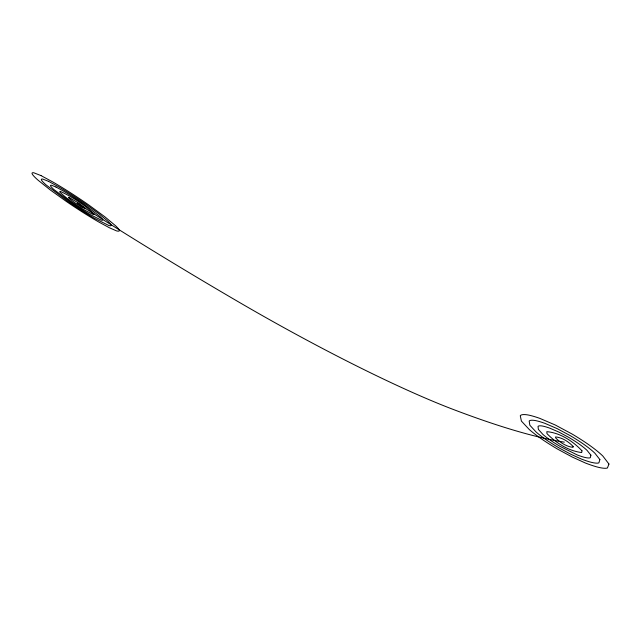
<?xml version="1.0" encoding="UTF-8"?>
<svg xmlns="http://www.w3.org/2000/svg" width="641" height="641" viewBox="0 0 641 641"><rect width="100%" height="100%" fill="white"/><g stroke="black" fill="none" stroke-linecap="round" stroke-linejoin="round"><path stroke-width="0.96" d="M77.168 203.173A1089.58 255.23 29 0 0 239.862 302.672A270.19 32.995 29.5 0 0 452.907 409.311A871.504 127.888 32.8 0 0 564.336 442.154M573.126 446.457L573.03 447.362C566.452 446.641 560.178 442.586 555.619 437.875L555.603 436.922C562.221 437.539 568.607 441.681 573.126 446.457M581.98 450.799L581.691 452.546C568.559 451.008 556.108 442.995 546.965 433.628L546.837 431.665C560.098 432.795 572.982 441.176 581.98 450.799M590.898 455.182L590.305 457.706A57.482 6.971 27.5 0 1 586.01 457.674A39.029 4.687 27.4 0 1 577.269 454.966L560.106 446.408A37.282 4.463 27.3 0 1 549.922 439.894A59.637 7.195 27.2 0 1 542.871 434.382L538.384 429.414L538.023 426.385A60.318 7.371 27.1 0 1 541.677 425.92A38.348 4.743 27.3 0 1 549.898 428.204L559.032 432.154L568.968 437.499A37.803 4.679 27.4 0 1 579.913 444.59A58.115 7.139 27.5 0 1 587.036 450.359L590.898 455.182M599.888 459.589L598.886 462.85A76.143 9.222 27.6 0 1 593.029 462.698A51.705 6.178 27.5 0 1 581.379 459.044L570.746 454.213L558.768 447.747A49.629 5.905 27.3 0 1 545.347 439.181A79.989 9.631 27.1 0 1 535.972 431.89L529.859 425.239L529.17 421.081A81.215 9.944 27.1 0 1 533.897 420.344A51.536 6.402 27.2 0 1 544.834 423.316L557.157 428.621L570.61 435.856A50.551 6.298 27.4 0 1 585.385 445.447A77.265 9.519 27.6 0 1 594.888 453.203L599.888 459.589M608.95 464.036L607.428 467.97A94.604 11.45 27.7 0 1 599.944 467.65A64.228 7.644 27.5 0 1 585.393 463.018L572.237 457.025L557.47 449.053A61.937 7.331 27.2 0 1 540.884 438.476A100.629 12.083 27 0 1 529.194 429.438L521.405 421.089L520.276 415.753A102.576 12.588 27 0 1 525.989 414.679A64.933 8.117 27.2 0 1 539.65 418.309L555.226 424.983L572.301 434.157A63.379 7.948 27.5 0 1 591.01 446.328A96.35 11.915 27.7 0 1 602.893 456.104L608.95 464.036M60.286 191.355L59.637 191.915C69.484 201.202 81.175 208.718 93.362 214.575L94.291 214.166C84.46 204.743 72.625 197.108 60.286 191.355M68.811 197.324L68.451 197.58L69.436 198.63L74.949 202.82L81.607 207.067L85.782 208.702L79.42 203.526L68.811 197.324M40.992 175.594L33.709 172.741A50.511 4.976 30.7 0 0 32.547 174.528A78.555 7.828 30.5 0 0 38.22 180.313L50.447 190.065L66.376 201.474A77.16 7.604 30.5 0 0 81.888 211.738A48.275 4.631 30.5 0 0 98.385 221.786L109.483 227.811L116.534 230.888A50.984 4.783 30.6 0 0 119.25 230.191A75.894 7.059 30.7 0 0 115.428 225.64L104.699 216.682L88.778 205A77.281 7.259 30.8 0 0 71.944 193.702A50.198 4.832 30.8 0 0 53.339 182.268L40.992 175.594M48.572 181.371L42.747 179.071A40.183 3.934 30.7 0 0 41.689 180.393A62.562 6.186 30.6 0 0 46.064 184.912L68.467 201.803A61.664 6.041 30.5 0 0 80.982 210.088A38.748 3.718 30.5 0 0 94.331 218.228L108.954 225.552A40.968 3.862 30.6 0 0 111.029 224.911A60.855 5.697 30.7 0 0 107.832 221.177L99.131 213.95L86.391 204.623A61.744 5.825 30.7 0 0 73.034 195.673A39.982 3.846 30.7 0 0 58.339 186.659L48.572 181.371M55.967 187.012L51.601 185.273A29.967 2.925 30.7 0 0 50.719 186.194A46.721 4.583 30.6 0 0 53.884 189.504L70.598 202.139A46.216 4.503 30.5 0 0 80.061 208.413A29.165 2.796 30.5 0 0 90.181 214.591L101.23 220.111A30.864 2.925 30.6 0 0 102.704 219.575A45.759 4.311 30.7 0 0 100.204 216.698L84.027 204.255A46.264 4.383 30.7 0 0 74.1 197.604A29.855 2.868 30.7 0 0 63.211 190.938L55.967 187.012"/></g></svg>
